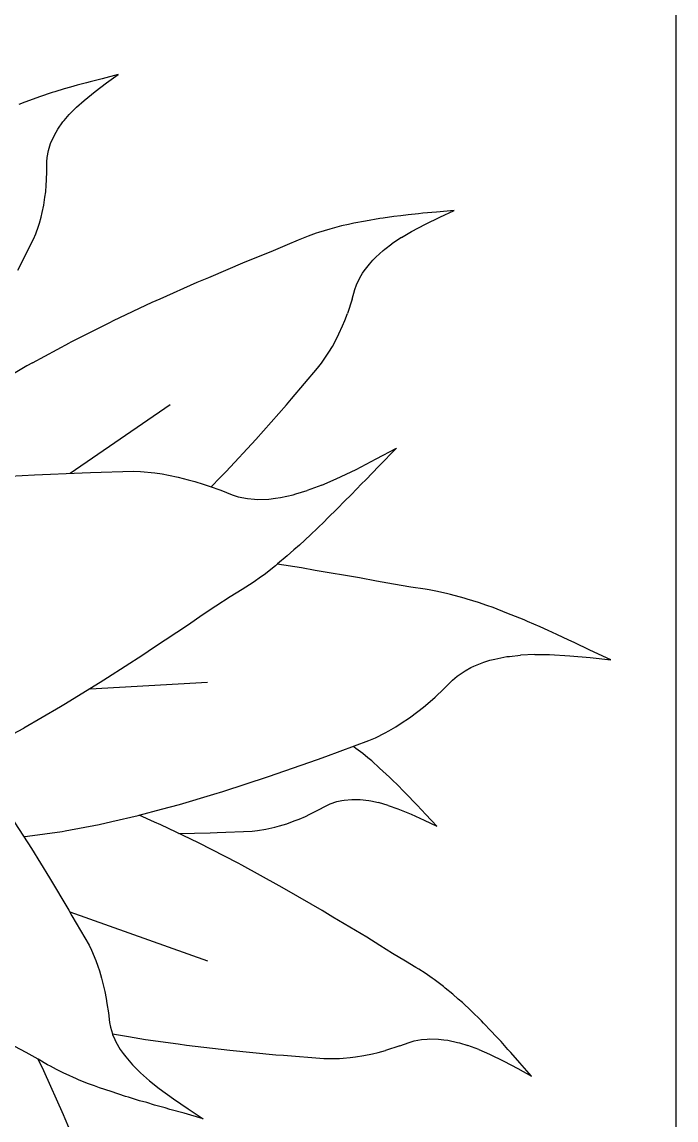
# Model space of a CAD drawing. Header units: metres. Extents: x 244.4 to 340.3, y -4.1 to 64.3.
# Drawn here: x 251.3275 to 251.5977, y 50.834 to 51.2878 of the extents above; entities that cross this region are included whole.
import ezdxf

# ---------------------------------------------------------------- set-up
doc = ezdxf.new("R2010")
doc.units = ezdxf.units.M
doc.layers.add('Edges', color=7, linetype='Continuous')

msp = doc.modelspace()

# ---------------------------------------------------------------- linework, layer by layer
at = {"layer": 'Edges'}
for p, q in [((251.59767, 50.1423), (251.59767, 53.31708)), ((251.36722, 51.26598), (251.36068, 51.26427)), ((251.36246, 51.26256), (251.36722, 51.26598)), ((251.34751, 51.26075), (251.34498, 51.26012)), ((251.35022, 51.2616), (251.34751, 51.26075)), ((251.35408, 51.26255), (251.35022, 51.2616)), ((251.35566, 51.26304), (251.35408, 51.26255)), ((251.36068, 51.26427), (251.35566, 51.26304)), ((251.35772, 51.25904), (251.36246, 51.26256)), ((251.33472, 51.25681), (251.33055, 51.25534)), ((251.33993, 51.25856), (251.33472, 51.25681)), ((251.34103, 51.25886), (251.33993, 51.25856)), ((251.34498, 51.26012), (251.34103, 51.25886)), ((251.35314, 51.25534), (251.35772, 51.25904)), ((251.32868, 51.25455), (251.32621, 51.25361)), ((251.33055, 51.25534), (251.32868, 51.25455)), ((251.34998, 51.25252), (251.34699, 51.24947)), ((251.34998, 51.25252), (251.35314, 51.25534)), ((251.34441, 51.24642), (251.3449, 51.24702)), ((251.3449, 51.24702), (251.34699, 51.24947)), ((251.34155, 51.24217), (251.3423, 51.24345)), ((251.3423, 51.24345), (251.34441, 51.24642)), ((251.3393, 51.23753), (251.34061, 51.24049)), ((251.34061, 51.24049), (251.34155, 51.24217)), ((251.33793, 51.2318), (251.33843, 51.23465)), ((251.33843, 51.23465), (251.339, 51.23663)), ((251.339, 51.23663), (251.3393, 51.23753)), ((251.3378, 51.2299), (251.33793, 51.2318)), ((251.33781, 51.22608), (251.3378, 51.2299)), ((251.33763, 51.22231), (251.33781, 51.22608)), ((251.33728, 51.21749), (251.33754, 51.22029)), ((251.33754, 51.22029), (251.33763, 51.22231)), ((251.33649, 51.21209), (251.33697, 51.21536)), ((251.33697, 51.21536), (251.33728, 51.21749)), ((251.33584, 51.20905), (251.33649, 51.21209)), ((251.33471, 51.20463), (251.33539, 51.20702)), ((251.33539, 51.20702), (251.33584, 51.20905)), ((251.47538, 51.2065), (251.46942, 51.20548)), ((251.47663, 51.20664), (251.47538, 51.2065)), ((251.48112, 51.20732), (251.47663, 51.20664)), ((251.48396, 51.20759), (251.48112, 51.20732)), ((251.48703, 51.20804), (251.48396, 51.20759)), ((251.49133, 51.20841), (251.48703, 51.20804)), ((251.49312, 51.20867), (251.49133, 51.20841)), ((251.4987, 51.20913), (251.49312, 51.20867)), ((251.49419, 51.20424), (251.50009, 51.2071)), ((251.50597, 51.20984), (251.4987, 51.20913)), ((251.50009, 51.2071), (251.50597, 51.20984)), ((251.33316, 51.20016), (251.33429, 51.20337)), ((251.33429, 51.20337), (251.33471, 51.20463)), ((251.45463, 51.20217), (251.45002, 51.20078)), ((251.4556, 51.2024), (251.45463, 51.20217)), ((251.45952, 51.20346), (251.4556, 51.2024)), ((251.46241, 51.20406), (251.45952, 51.20346)), ((251.4646, 51.20459), (251.46241, 51.20406)), ((251.46942, 51.20548), (251.4646, 51.20459)), ((251.48837, 51.20114), (251.49419, 51.20424)), ((251.32582, 51.18512), (251.33223, 51.19805)), ((251.33223, 51.19805), (251.33316, 51.20016)), ((251.44154, 51.19761), (251.43699, 51.19559)), ((251.44289, 51.19813), (251.44154, 51.19761)), ((251.44567, 51.19927), (251.44289, 51.19813)), ((251.44908, 51.20044), (251.44567, 51.19927)), ((251.45002, 51.20078), (251.44908, 51.20044)), ((251.48428, 51.19873), (251.48028, 51.19605)), ((251.48428, 51.19873), (251.48837, 51.20114)), ((251.43119, 51.19313), (251.42549, 51.1908)), ((251.43699, 51.19559), (251.43119, 51.19313)), ((251.47364, 51.19053), (251.47671, 51.19329)), ((251.47671, 51.19329), (251.4774, 51.19383)), ((251.4774, 51.19383), (251.48028, 51.19605)), ((251.41953, 51.18846), (251.40452, 51.18206)), ((251.42549, 51.1908), (251.41953, 51.18846)), ((251.47101, 51.18773), (251.47249, 51.18933)), ((251.47249, 51.18933), (251.47364, 51.19053)), ((251.46704, 51.182), (251.46822, 51.18397)), ((251.46822, 51.18397), (251.46879, 51.18486)), ((251.46879, 51.18486), (251.47101, 51.18773)), ((251.39973, 51.18008), (251.38437, 51.1732)), ((251.40452, 51.18206), (251.39973, 51.18008)), ((251.46501, 51.17716), (251.46569, 51.17912)), ((251.46569, 51.17912), (251.46704, 51.182)), ((251.46391, 51.17319), (251.46501, 51.17716)), ((251.38109, 51.17177), (251.36509, 51.16418)), ((251.38437, 51.1732), (251.38109, 51.17177)), ((251.46391, 51.17319), (251.46193, 51.16721)), ((251.46083, 51.16433), (251.46193, 51.16721)), ((251.36358, 51.16348), (251.34716, 51.1552)), ((251.36509, 51.16418), (251.36358, 51.16348)), ((251.4584, 51.15881), (251.45988, 51.16216)), ((251.45988, 51.16216), (251.46083, 51.16433)), ((251.4568, 51.15573), (251.4584, 51.15881)), ((251.33188, 51.14695), (251.34716, 51.1552)), ((251.45426, 51.15126), (251.4557, 51.15367)), ((251.4557, 51.15367), (251.4568, 51.15573)), ((251.45124, 51.1468), (251.45342, 51.15001)), ((251.45342, 51.15001), (251.45426, 51.15126)), ((251.32953, 51.14558), (251.31764, 51.13867)), ((251.33188, 51.14695), (251.32953, 51.14558)), ((251.43878, 51.13204), (251.4496, 51.14471)), ((251.4496, 51.14471), (251.45124, 51.1468)), ((251.3474, 51.10128), (251.38877, 51.12961)), ((251.42409, 51.11527), (251.4367, 51.12953)), ((251.4367, 51.12953), (251.43878, 51.13204)), ((251.41189, 51.10203), (251.42409, 51.11527)), ((251.4738, 51.10717), (251.48214, 51.1116)), ((251.48214, 51.1116), (251.47486, 51.10422)), ((251.46551, 51.10287), (251.4738, 51.10717)), ((251.35573, 51.1015), (251.37358, 51.10206)), ((251.37358, 51.10206), (251.37643, 51.10202)), ((251.37643, 51.10202), (251.38231, 51.10147)), ((251.40939, 51.09949), (251.41189, 51.10203)), ((251.45723, 51.0989), (251.46551, 51.10287)), ((251.47486, 51.10422), (251.46952, 51.09856)), ((251.31459, 51.09961), (251.3326, 51.10065)), ((251.3326, 51.10065), (251.35234, 51.10149)), ((251.35234, 51.10149), (251.35573, 51.1015)), ((251.38231, 51.10147), (251.38543, 51.101)), ((251.38543, 51.101), (251.38802, 51.10048)), ((251.38802, 51.10048), (251.39197, 51.09969)), ((251.39197, 51.09969), (251.39611, 51.09858)), ((251.39611, 51.09858), (251.39884, 51.09788)), ((251.39884, 51.09788), (251.40238, 51.09678)), ((251.40565, 51.09561), (251.40939, 51.09949)), ((251.4513, 51.09633), (251.45723, 51.0989)), ((251.46952, 51.09856), (251.46768, 51.09683)), ((251.40238, 51.09678), (251.40488, 51.09588)), ((251.40488, 51.09588), (251.40962, 51.09424)), ((251.40962, 51.09424), (251.41432, 51.09234)), ((251.43952, 51.09237), (251.44061, 51.09269)), ((251.44061, 51.09269), (251.44524, 51.09409)), ((251.4513, 51.09633), (251.44524, 51.09409)), ((251.46768, 51.09683), (251.46367, 51.09251)), ((251.41432, 51.09234), (251.41678, 51.09157)), ((251.41678, 51.09157), (251.42066, 51.09079)), ((251.42066, 51.09079), (251.42349, 51.09051)), ((251.42349, 51.09051), (251.42483, 51.09044)), ((251.42483, 51.09044), (251.42941, 51.09059)), ((251.42941, 51.09059), (251.43216, 51.09092)), ((251.43216, 51.09092), (251.43429, 51.09123)), ((251.43429, 51.09123), (251.43952, 51.09237)), ((251.46059, 51.08956), (251.458, 51.08676)), ((251.46367, 51.09251), (251.46059, 51.08956)), ((251.458, 51.08676), (251.4536, 51.08252)), ((251.45247, 51.08131), (251.44668, 51.07581)), ((251.4536, 51.08252), (251.45247, 51.08131)), ((251.44668, 51.07581), (251.44207, 51.07147)), ((251.44207, 51.07147), (251.43984, 51.06959)), ((251.43708, 51.06707), (251.4331, 51.06382)), ((251.43984, 51.06959), (251.43708, 51.06707)), ((251.43218, 51.06301), (251.42747, 51.05934)), ((251.43293, 51.06367), (251.43218, 51.06301)), ((251.4331, 51.06382), (251.43293, 51.06367)), ((251.44294, 51.06218), (251.43293, 51.06367)), ((251.44864, 51.06113), (251.44294, 51.06218)), ((251.46686, 51.05807), (251.44864, 51.06113)), ((251.42646, 51.05864), (251.42296, 51.05608)), ((251.42747, 51.05934), (251.42646, 51.05864)), ((251.47398, 51.05664), (251.46686, 51.05807)), ((251.48093, 51.05538), (251.47398, 51.05664)), ((251.41851, 51.05319), (251.41354, 51.05016)), ((251.41991, 51.05413), (251.41851, 51.05319)), ((251.42296, 51.05608), (251.41991, 51.05413)), ((251.48816, 51.05421), (251.48093, 51.05538)), ((251.49398, 51.05337), (251.48816, 51.05421)), ((251.49565, 51.05305), (251.49398, 51.05337)), ((251.49919, 51.05245), (251.49565, 51.05305)), ((251.50338, 51.05146), (251.49919, 51.05245)), ((251.41354, 51.05016), (251.40752, 51.04632)), ((251.50457, 51.05121), (251.50338, 51.05146)), ((251.51021, 51.04967), (251.50457, 51.05121)), ((251.51135, 51.04928), (251.51021, 51.04967)), ((251.51611, 51.04783), (251.51135, 51.04928)), ((251.51951, 51.04658), (251.51611, 51.04783)), ((251.40752, 51.04632), (251.4019, 51.04255)), ((251.52217, 51.04571), (251.51951, 51.04658)), ((251.52784, 51.0435), (251.52217, 51.04571)), ((251.53488, 51.04068), (251.52784, 51.0435)), ((251.39632, 51.0386), (251.38181, 51.02906)), ((251.4019, 51.04255), (251.39632, 51.0386)), ((251.53629, 51.04), (251.53488, 51.04068)), ((251.5416, 51.03779), (251.53629, 51.04)), ((251.54484, 51.03622), (251.5416, 51.03779)), ((251.5485, 51.03468), (251.54484, 51.03622)), ((251.55345, 51.03225), (251.5485, 51.03468)), ((251.5556, 51.03136), (251.55345, 51.03225)), ((251.56208, 51.02821), (251.5556, 51.03136)), ((251.3774, 51.02602), (251.36277, 51.0167)), ((251.38181, 51.02906), (251.3774, 51.02602)), ((251.52277, 51.02449), (251.52777, 51.02547)), ((251.52777, 51.02547), (251.52884, 51.02559)), ((251.52884, 51.02559), (251.53336, 51.0261)), ((251.53939, 51.02638), (251.53336, 51.0261)), ((251.53939, 51.02638), (251.5454, 51.02631)), ((251.5454, 51.02631), (251.55381, 51.02585)), ((251.55381, 51.02585), (251.56226, 51.02508)), ((251.5707, 51.0242), (251.56208, 51.02821)), ((251.56226, 51.02508), (251.5707, 51.0242)), ((251.5105, 51.01959), (251.51293, 51.02095)), ((251.51293, 51.02095), (251.5141, 51.02154)), ((251.5141, 51.02154), (251.51822, 51.02318)), ((251.51822, 51.02318), (251.52078, 51.02395)), ((251.52078, 51.02395), (251.52277, 51.02449)), ((251.36277, 51.0167), (251.3598, 51.01473)), ((251.50182, 51.01211), (251.50538, 51.01569)), ((251.50538, 51.01569), (251.5073, 51.01736)), ((251.5073, 51.01736), (251.5105, 51.01959)), ((251.3598, 51.01473), (251.34478, 51.00557)), ((251.35566, 51.0122), (251.40411, 51.01491)), ((251.49813, 51.00875), (251.50182, 51.01211)), ((251.49331, 51.00455), (251.49616, 51.00694)), ((251.49616, 51.00694), (251.49813, 51.00875)), ((251.34343, 51.00471), (251.32824, 50.99594)), ((251.34478, 51.00557), (251.34343, 51.00471)), ((251.48757, 51.00019), (251.49104, 51.00283)), ((251.49104, 51.00283), (251.49331, 51.00455)), ((251.48186, 50.99641), (251.48415, 50.99791)), ((251.48415, 50.99791), (251.48757, 51.00019)), ((251.31429, 50.98845), (251.32824, 50.99594)), ((251.47351, 50.99194), (251.47748, 50.99395)), ((251.47748, 50.99395), (251.47904, 50.99476)), ((251.47904, 50.99476), (251.48186, 50.99641)), ((251.45294, 50.98425), (251.47073, 50.99077)), ((251.46477, 50.98811), (251.46432, 50.98842)), ((251.47073, 50.99077), (251.47351, 50.99194)), ((251.44953, 50.98292), (251.45294, 50.98425)), ((251.46546, 50.98755), (251.46477, 50.98811)), ((251.46835, 50.98537), (251.46546, 50.98755)), ((251.47036, 50.98365), (251.46835, 50.98537)), ((251.42938, 50.97589), (251.44953, 50.98292)), ((251.47195, 50.98239), (251.47036, 50.98365)), ((251.47524, 50.97944), (251.47195, 50.98239)), ((251.47928, 50.97572), (251.47524, 50.97944)), ((251.41048, 50.9697), (251.42938, 50.97589)), ((251.48007, 50.97489), (251.47928, 50.97572)), ((251.48307, 50.97203), (251.48007, 50.97489)), ((251.48484, 50.97012), (251.48307, 50.97203)), ((251.48689, 50.96815), (251.48484, 50.97012)), ((251.39253, 50.96434), (251.4067, 50.96863)), ((251.4067, 50.96863), (251.41048, 50.9697)), ((251.45759, 50.96555), (251.4596, 50.96599)), ((251.4596, 50.96599), (251.46053, 50.96617)), ((251.46053, 50.96617), (251.46375, 50.96644)), ((251.46375, 50.96644), (251.46568, 50.96642)), ((251.46568, 50.96642), (251.46716, 50.96638)), ((251.46716, 50.96638), (251.47078, 50.96596)), ((251.47078, 50.96596), (251.47154, 50.96581)), ((251.47154, 50.96581), (251.4747, 50.96515)), ((251.48957, 50.96521), (251.48689, 50.96815)), ((251.37588, 50.95992), (251.38513, 50.96244)), ((251.38513, 50.96244), (251.39253, 50.96434)), ((251.44638, 50.96032), (251.44977, 50.96197)), ((251.44977, 50.96197), (251.45312, 50.96381)), ((251.45312, 50.96381), (251.45485, 50.96462)), ((251.45485, 50.96462), (251.45759, 50.96555)), ((251.47881, 50.96399), (251.4747, 50.96515)), ((251.47881, 50.96399), (251.48279, 50.96258)), ((251.48279, 50.96258), (251.48825, 50.96034)), ((251.49077, 50.96407), (251.48957, 50.96521)), ((251.49425, 50.96025), (251.49077, 50.96407)), ((251.32431, 50.95717), (251.32989, 50.94848)), ((251.35933, 50.95612), (251.36467, 50.95739)), ((251.36467, 50.95739), (251.37549, 50.95981)), ((251.37549, 50.95981), (251.37588, 50.95992)), ((251.38229, 50.95708), (251.37588, 50.95992)), ((251.38479, 50.95599), (251.38229, 50.95708)), ((251.43687, 50.95641), (251.43997, 50.95756)), ((251.43997, 50.95756), (251.44197, 50.95831)), ((251.44197, 50.95831), (251.44456, 50.95943)), ((251.44456, 50.95943), (251.44638, 50.96032)), ((251.48825, 50.96034), (251.49361, 50.95787)), ((251.49361, 50.95787), (251.49889, 50.95534)), ((251.49889, 50.95534), (251.49425, 50.96025)), ((251.32976, 50.95123), (251.34403, 50.95325)), ((251.34403, 50.95325), (251.34536, 50.95351)), ((251.34536, 50.95351), (251.35933, 50.95612)), ((251.40044, 50.94848), (251.38479, 50.95599)), ((251.39233, 50.95237), (251.40528, 50.95266)), ((251.40528, 50.95266), (251.40809, 50.95282)), ((251.40809, 50.95282), (251.42251, 50.95341)), ((251.42251, 50.95341), (251.4248, 50.95361)), ((251.4248, 50.95361), (251.42816, 50.95416)), ((251.42816, 50.95416), (251.42947, 50.95439)), ((251.42947, 50.95439), (251.43189, 50.95495)), ((251.43189, 50.95495), (251.43389, 50.95552)), ((251.43389, 50.95552), (251.43687, 50.95641)), ((251.32821, 50.95109), (251.32976, 50.95123)), ((251.32989, 50.94848), (251.33146, 50.94616)), ((251.41679, 50.94007), (251.40044, 50.94848)), ((251.33146, 50.94616), (251.3389, 50.93406)), ((251.41825, 50.93925), (251.41679, 50.94007)), ((251.43379, 50.93077), (251.41825, 50.93925)), ((251.3389, 50.93406), (251.34685, 50.92069)), ((251.43687, 50.92896), (251.43379, 50.93077)), ((251.45147, 50.92057), (251.43687, 50.92896)), ((251.34685, 50.92069), (251.34813, 50.91834)), ((251.45589, 50.91786), (251.45147, 50.92057)), ((251.34719, 50.92007), (251.40419, 50.89978)), ((251.34813, 50.91834), (251.35518, 50.90618)), ((251.46989, 50.90948), (251.45589, 50.91786)), ((251.47528, 50.90603), (251.46989, 50.90948)), ((251.35518, 50.90618), (251.35621, 50.90418)), ((251.35621, 50.90418), (251.35802, 50.8999)), ((251.48052, 50.90279), (251.47528, 50.90603)), ((251.48592, 50.89955), (251.48052, 50.90279)), ((251.35802, 50.8999), (251.35887, 50.89756)), ((251.35887, 50.89756), (251.35947, 50.89557)), ((251.49022, 50.89705), (251.48592, 50.89955)), ((251.35947, 50.89557), (251.3604, 50.89254)), ((251.49144, 50.89627), (251.49022, 50.89705)), ((251.494, 50.89469), (251.49144, 50.89627)), ((251.49694, 50.89262), (251.494, 50.89469)), ((251.3604, 50.89254), (251.36118, 50.88926)), ((251.36118, 50.88926), (251.36171, 50.8871)), ((251.49777, 50.89206), (251.49694, 50.89262)), ((251.50161, 50.88914), (251.49777, 50.89206)), ((251.50237, 50.8885), (251.50161, 50.88914)), ((251.50552, 50.88594), (251.50237, 50.8885)), ((251.36171, 50.8871), (251.36227, 50.88424)), ((251.36227, 50.88424), (251.36258, 50.88217)), ((251.50771, 50.88396), (251.50552, 50.88594)), ((251.50943, 50.8825), (251.50771, 50.88396)), ((251.36258, 50.88217), (251.36321, 50.87827)), ((251.51298, 50.87913), (251.50943, 50.8825)), ((251.36321, 50.87827), (251.36365, 50.8743)), ((251.51731, 50.8749), (251.51298, 50.87913)), ((251.51815, 50.87397), (251.51731, 50.8749)), ((251.36365, 50.8743), (251.36403, 50.87231)), ((251.36403, 50.87231), (251.36485, 50.86963)), ((251.52135, 50.87074), (251.51815, 50.87397)), ((251.52323, 50.8686), (251.52135, 50.87074)), ((251.36485, 50.86963), (251.37151, 50.86852)), ((251.36485, 50.86963), (251.36494, 50.86932)), ((251.36494, 50.86932), (251.3658, 50.86726)), ((251.3658, 50.86726), (251.36625, 50.8663)), ((251.36625, 50.8663), (251.36807, 50.86318)), ((251.37151, 50.86852), (251.37845, 50.86728)), ((251.37845, 50.86728), (251.39194, 50.86539)), ((251.48362, 50.8646), (251.48748, 50.86605)), ((251.48748, 50.86605), (251.48946, 50.86665)), ((251.48946, 50.86665), (251.49259, 50.86725)), ((251.49259, 50.86725), (251.49487, 50.86745)), ((251.49487, 50.86745), (251.49593, 50.86751)), ((251.49593, 50.86751), (251.49955, 50.8674)), ((251.49955, 50.8674), (251.50172, 50.86715)), ((251.50172, 50.86715), (251.50337, 50.86692)), ((251.50337, 50.86692), (251.5074, 50.86606)), ((251.5074, 50.86606), (251.50824, 50.86582)), ((251.50824, 50.86582), (251.51173, 50.86479)), ((251.5254, 50.86638), (251.52323, 50.8686)), ((251.52823, 50.86311), (251.5254, 50.86638)), ((251.32921, 50.86184), (251.32449, 50.86433)), ((251.33412, 50.8591), (251.32921, 50.86184)), ((251.36807, 50.86318), (251.36932, 50.8614)), ((251.36932, 50.8614), (251.37033, 50.86004)), ((251.39194, 50.86539), (251.39547, 50.86486)), ((251.39547, 50.86486), (251.41336, 50.86277)), ((251.41336, 50.86277), (251.4323, 50.86095)), ((251.46875, 50.86061), (251.47232, 50.86138)), ((251.47232, 50.86138), (251.47463, 50.86189)), ((251.47463, 50.86189), (251.47762, 50.86269)), ((251.48362, 50.8646), (251.47762, 50.86269)), ((251.51625, 50.86313), (251.51173, 50.86479)), ((251.51625, 50.86313), (251.52061, 50.86124)), ((251.52061, 50.86124), (251.52653, 50.85836)), ((251.52949, 50.86183), (251.52823, 50.86311)), ((251.53314, 50.85758), (251.52949, 50.86183)), ((251.33807, 50.85678), (251.33412, 50.8591)), ((251.33652, 50.85426), (251.33417, 50.85906)), ((251.33924, 50.85616), (251.33807, 50.85678)), ((251.37033, 50.86004), (251.37308, 50.85684)), ((251.37308, 50.85684), (251.3737, 50.85621)), ((251.4323, 50.86095), (251.43555, 50.86074)), ((251.43555, 50.86074), (251.45217, 50.85944)), ((251.45217, 50.85944), (251.45482, 50.85934)), ((251.45482, 50.85934), (251.4587, 50.85946)), ((251.4587, 50.85946), (251.4602, 50.85952)), ((251.4602, 50.85952), (251.463, 50.85977)), ((251.463, 50.85977), (251.46531, 50.86009)), ((251.46531, 50.86009), (251.46875, 50.86061)), ((251.52653, 50.85836), (251.53232, 50.85526)), ((251.53799, 50.85211), (251.53314, 50.85758)), ((251.34468, 50.83612), (251.33652, 50.85426)), ((251.34173, 50.85478), (251.33924, 50.85616)), ((251.34481, 50.85331), (251.34173, 50.85478)), ((251.34568, 50.85286), (251.34481, 50.85331)), ((251.34998, 50.85097), (251.34568, 50.85286)), ((251.3737, 50.85621), (251.3764, 50.85352)), ((251.38022, 50.85016), (251.3764, 50.85352)), ((251.53232, 50.85526), (251.53799, 50.85211)), ((251.35088, 50.85063), (251.34998, 50.85097)), ((251.35462, 50.84909), (251.35088, 50.85063)), ((251.3574, 50.84812), (251.35462, 50.84909)), ((251.35954, 50.84727), (251.3574, 50.84812)), ((251.38022, 50.85016), (251.38421, 50.847)), ((251.36427, 50.84569), (251.35954, 50.84727)), ((251.37025, 50.84373), (251.36427, 50.84569)), ((251.3715, 50.8434), (251.37025, 50.84373)), ((251.37609, 50.84194), (251.3715, 50.8434)), ((251.38421, 50.847), (251.39006, 50.84274)), ((251.379, 50.84118), (251.37609, 50.84194)), ((251.38219, 50.84015), (251.379, 50.84118)), ((251.38668, 50.83898), (251.38219, 50.84015)), ((251.38857, 50.83836), (251.38668, 50.83898)), ((251.39006, 50.84274), (251.39613, 50.8386)), ((251.39613, 50.8386), (251.40232, 50.83447)), ((251.34535, 50.83444), (251.34468, 50.83612)), ((251.35289, 50.81648), (251.34535, 50.83444)), ((251.39449, 50.83676), (251.38857, 50.83836)), ((251.40232, 50.83447), (251.39449, 50.83676))]:
    msp.add_line(p, q, dxfattribs=at)

doc.saveas('drawing.dxf')
